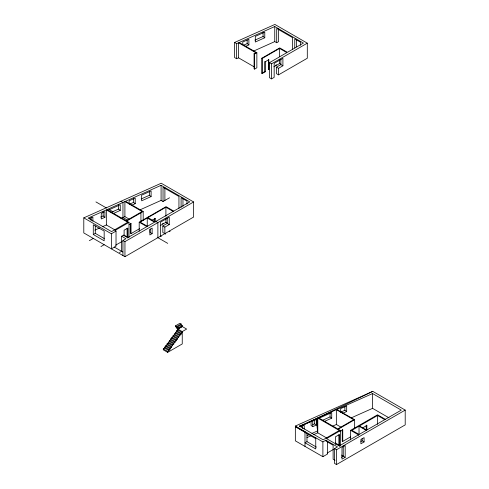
<?xml version="1.0" encoding="UTF-8"?>
<svg xmlns="http://www.w3.org/2000/svg" width="489" height="489" viewBox="0 0 489 489"><rect width="100%" height="100%" fill="white"/><g stroke="black" fill="none" stroke-linecap="round" stroke-linejoin="round"><path stroke-width="0.73" d="M157.88 237.685L157.88 222.605L155.844 221.431L155.196 221.804L147.922 217.605L165.905 207.22L173.198 211.431M165.624 234.103L164.854 233.656L164.854 227.116L169.243 224.579L169.243 217.104L160.496 222.159L160.496 236.175L161.266 236.615M268.822 59.689L268.43 59.462L268.43 69.481L268.822 69.707L268.822 59.689L265.215 61.767L265.215 71.791L262.232 73.515L261.841 73.289L261.841 58.209L262.232 58.435L279.567 48.429L286.854 52.635L269.506 62.641L269.506 77.714L271.542 78.888L271.542 63.815L307.3 43.166L307.3 58.246L278.516 74.866L276.487 73.692L276.487 67.146L280.882 64.615L282.905 65.789L278.516 68.319L278.516 74.866M282.905 65.789L282.905 58.313L274.158 63.362L274.158 77.378L271.542 78.888M176.7 327.447L176.706 326.505L181.089 323.969L179.915 323.29L175.539 325.821L175.527 326.774L177.874 328.131L177.868 329.073L182.263 326.542L186.639 329.066L182.244 331.603L176.7 328.4L176.7 327.447L181.083 324.916L181.089 323.969M178.375 327.832L178.375 328.779L182.263 326.548L182.263 325.595L177.886 328.125L177.868 330.026L176.694 330.705L176.694 331.652L181.071 334.176L181.071 333.229L176.694 330.705M338.865 434.837L338.865 445.522L339.525 445.907L340.54 445.32L340.54 430.522L326.524 438.615L339.225 445.95L358.455 434.843L358.455 435.399M341.334 457.294L343.247 456.188L343.247 445.925M261.841 58.209L279.72 47.891L287.398 52.323L303.424 43.081L274.751 26.528L239.164 42.5L256.859 52.714L256.859 67.794L254.592 69.102L254.078 68.808L254.078 53.735L255.82 52.726L238.565 42.769L236.615 43.649L234.579 42.47L234.579 57.549L236.615 58.723L238.565 57.843L254.537 67.066M254.078 53.735L254.592 54.028L256.859 52.714M253.534 51.125L274.751 41.602L276.695 42.726L278.559 41.651L278.559 28.9M261.841 73.289L264.824 71.565L265.215 71.791M275.325 65.502L276.585 64.774M273.877 66.791L279.567 63.503L280.784 64.206M93.289 234.506L104.169 240.79L104.169 231.077L93.289 224.793L93.289 234.506L95.288 233.357L95.288 225.881M89.346 240.692L93.289 238.418M143.198 220.557L143.198 211.511L126.73 221.016L129.004 222.385L129.004 237.458M139.872 209.915L161.089 200.398L163.033 201.517L169.536 197.764M129.004 222.385L114.982 230.478L116.027 231.083L116.027 246.156L111.364 248.852L111.364 233.773L83.796 217.862L83.796 232.935L124.952 256.694L193.638 217.037L193.638 201.963L161.217 183.241L83.796 217.862M111.364 233.773L116.027 231.083M129.157 224.64L131.034 223.559L131.034 233.608L130.52 233.314L130.52 223.265L131.034 223.559M139.2 231.236L139.2 222.189L166.058 206.682L173.736 211.12M147.244 217.996L140.123 222.104L147.397 226.303L154.524 222.195L147.244 217.996L147.244 226.285M100.936 246.566L104.169 244.696M121.639 251.322L121.639 236.248L123.515 235.166L127.77 237.623L146.865 226.615L139.2 222.189M152.158 220.215L155.16 218.479L155.16 222.061M131.034 233.608L139.609 228.656M122.941 255.539L122.941 240.46L125.942 238.73L121.639 236.248M155.844 221.431L189.763 201.878L161.089 185.319L125.502 201.297L143.198 211.511M115.63 245.178L122.158 241.413M122.941 240.46L124.952 241.621L193.638 201.963M162.293 223.931L163.546 223.204M160.215 225.582L165.905 222.299L167.727 223.351M164.854 233.656L162.825 232.483L162.825 225.942L167.22 223.406L169.243 224.579M152.146 233.626L149.866 234.94L149.866 229.439L152.146 228.125L152.146 233.626L150.111 232.446L150.111 229.011M119.457 252.538L120.685 251.823M175.514 332.331L179.891 334.861L179.891 335.809L175.514 333.284L175.514 332.331L176.694 331.652M174.292 333.987L178.668 336.518L178.668 337.465L174.292 334.941L174.292 333.987L175.514 333.284M173.1 335.625L177.476 338.156L177.476 339.103L173.1 336.579L173.1 335.625L174.292 334.941M171.859 337.294L176.236 339.818L176.236 340.766L171.859 338.241L171.859 337.294L173.1 336.579M170.594 338.969L174.97 341.499L174.97 342.447L170.594 339.922L170.594 338.969L171.859 338.241M181.071 333.229L182.244 332.551L177.868 330.026M169.432 340.589L173.809 343.119L173.809 344.067L169.432 341.536L169.432 340.589L170.594 339.922M179.891 334.861L181.071 334.176M168.259 342.221L172.635 344.745L172.635 345.692L168.259 343.168L168.259 342.221L169.432 341.536M178.668 336.518L179.891 335.809M167.091 343.84L171.468 346.365L171.468 347.312L167.091 344.788L167.091 343.84L168.259 343.168M177.476 338.156L178.668 337.465M165.863 345.503L170.233 348.027L170.233 348.975L165.863 346.45L165.863 345.503L167.091 344.788M176.236 339.818L177.476 339.103M164.701 347.117L169.078 349.647L169.078 350.595L164.701 348.07L164.701 347.117L165.863 346.45M174.97 341.499L176.236 340.766M182.244 331.603L182.244 343.944L167.672 352.355L163.295 349.831L163.295 348.877L164.701 348.07M173.809 343.119L174.97 342.447M172.635 344.745L173.809 344.067M171.468 346.365L172.635 345.692M170.233 348.027L171.468 347.312M169.078 349.647L170.233 348.975M163.295 348.877L167.672 351.408L169.078 350.595M295.344 426.047L322.887 441.903L325.845 440.192L337.471 446.903L334.525 448.609L334.525 463.407L336.505 464.55L405.204 424.886L405.204 410.094L372.771 391.365L295.344 426.047L295.344 440.84L322.887 456.695L327.551 454.006L327.551 441.512M305.002 432.166L295.344 426.604L304.989 432.172L305.002 431.61M306.97 433.523L306.97 441.634L304.989 442.783L315.747 448.963L315.747 437.796M315.723 438.651L304.989 432.453L304.989 446.408M354.647 428.596L354.647 419.715L338.235 429.189L340.54 430.522M339.867 431.598L342.752 429.935L342.752 441.378L342.269 441.102L342.269 429.654L342.752 429.935M350.619 439.935L350.619 430.32L377.539 414.806L385.344 419.317M359.03 426.188L351.903 430.308L359.109 434.464L366.237 430.351L359.03 426.188L359.03 434.33M384.764 419.654L377.563 415.491L359.421 425.968L366.622 430.124L401.273 410.124L372.581 393.553L336.897 409.47L354.647 419.715M363.101 427.637L366.848 425.473L366.848 429.874M342.752 441.378L350.68 436.799M338.865 445.522L339.299 445.271L335.375 443.01M327.159 453.046L333.516 449.379M334.525 448.609L336.505 449.752L405.204 410.094M360.937 441.506L362.153 440.803L364.091 441.922L364.091 437.624L360.9 439.464L360.9 443.767L364.091 441.922M345.185 457.307L341.994 459.147L341.994 447.423L345.185 445.577L345.185 457.307L343.247 456.188M175.527 325.827L176.706 326.505M372.771 391.365L300.643 426.188L299.494 426.151L323.137 439.807L339.299 430.473L317.709 418.009L299.494 426.151L300.656 426.475L304.213 424.874L304.225 429.073M299.494 426.151L300.643 425.632M245.496 46.418L248.883 44.896L248.883 39.254L242.782 41.993L242.782 44.811M264.775 37.769L255.307 42.017L255.307 36.375L264.775 32.121L264.775 37.769L263.064 36.498L263.064 32.262M106.351 209.891L88.154 218.057L111.553 231.597L127.751 222.244L106.351 209.891L106.351 224.964L115.422 230.203M124.903 201.56L106.975 209.61L126.223 220.722L142.158 211.523L124.903 201.56L124.903 216.639L129.377 219.219M89.212 218.699L92.886 217.055L92.886 221.285M108.118 210.215L120.282 204.757L120.282 210.398L113.521 213.43M104.933 217.287L101.266 218.938L101.266 213.29L104.933 211.645L104.933 217.287L103.155 215.967L103.155 211.737M131.834 205.209L135.221 203.687L135.221 198.045L129.12 200.79L129.12 203.607M151.113 196.56L141.645 200.808L141.645 195.166L151.113 190.918L151.113 196.56L149.402 195.288L149.402 191.761M94.897 230.111L99.615 227.99M102.311 226.78L106.351 224.964M120.869 218.449L124.903 216.639M312.856 424.623L314.635 423.822L316.297 425.063L312.74 426.659L311.071 425.424L311.071 421.231M322.63 420.247L330.051 416.921L331.725 418.168L324.299 421.487M340.876 412.074L344.873 410.283L346.683 411.524L342.691 413.309M307.092 435.583L309.855 434.342M311.927 433.413L317.459 430.937M234.579 42.47L274.879 24.45L307.3 43.166M243.754 45.129L247.153 43.613L248.883 44.896M254.934 40.129L263.064 36.498M100.703 217.061L103.155 215.967M111.082 212.422L118.527 209.096L120.282 210.398M129.414 204.225L133.491 202.403L135.221 203.687M141.272 198.925L149.402 195.288M336.353 409.684L318.363 417.716L337.752 428.914L353.706 419.703L336.353 409.684L336.353 424.483L340.851 427.08M300.643 426.188L317.709 418.572L317.709 418.016L316.304 419.483L312.74 421.078L312.74 426.659M319.574 418.016L331.725 412.588L331.725 418.168M306.921 437.637L311.566 435.552M313.669 434.623L317.709 432.808L326.872 438.095M332.893 426.023L336.353 424.483M351.31 417.838L372.581 408.352L389.042 417.857M269.506 62.641L271.542 63.815M265.215 61.767L264.824 61.541L264.824 71.565M155.16 218.479L154.768 218.253L154.768 221.835M120.917 201.266L122.953 202.44L122.953 217.513L127.55 220.172M140.416 212.526L140.93 212.819L140.93 221.865M148.179 217.006L148.57 217.232M169.243 231.12L170.099 231.615M95.93 201.914L106.468 208.002M109.102 209.524L113.057 211.804M157.195 237.287L167.733 243.369M123.839 235.062L126.431 236.56M114.359 247.122L122.867 252.031M366.848 425.473L366.237 425.118L366.237 430.253M181.083 324.916L182.263 325.595M350.619 430.32L358.455 434.843M341.536 455.076L343.412 456.158M334.983 460.265L333.119 459.189L333.119 445.228L325.845 441.029L325.845 440.192M276.487 67.146L278.516 68.319M162.825 225.942L164.854 227.116M95.288 233.357L104.236 238.534M306.97 441.634L316.438 447.111M317.709 432.808L317.709 418.572L317.716 432.814L316.304 419.483L316.304 425.063M377.563 415.491L377.563 424.373M372.581 393.553L372.581 408.352M362.153 438.651L362.153 440.803M346.683 411.524L346.683 405.943L340.692 408.615L340.692 412.105M344.873 406.793L344.873 410.283M340.063 445.467L340.063 446.304M339.525 445.907L339.525 434.458L335.423 436.83L335.423 444.458M336.505 449.752L336.505 464.55M330.051 412.734L330.051 416.921M322.887 441.903L322.887 456.695M314.635 419.635L314.635 423.822M302.569 425.045L302.569 428.535M300.637 45.3L300.637 42.298L294.757 38.9L294.757 47.916M296.621 40.08L296.621 46.84M292.605 49.658L292.605 37.659L276.695 28.472L276.695 42.726M280.875 59.383L280.882 64.615M279.567 48.429L279.567 56.718M279.567 59.737L279.567 63.503M274.751 26.528L274.751 41.602M262.232 58.435L262.232 73.515M254.592 54.028L254.592 69.102M247.153 40.08L247.153 43.613M238.565 42.769L238.565 57.843M236.615 43.649L236.615 58.723M186.975 204.096L186.975 201.089L181.095 197.697L181.095 207.458M182.959 198.124L182.959 206.382M178.943 208.455L178.943 196.45L163.033 187.269L163.033 201.517M167.672 351.408L167.672 352.355M167.22 218.173L167.22 223.406M165.905 207.22L165.905 216.266M165.905 218.528L165.905 222.299M164.897 187.69L164.897 200.441M161.089 185.319L161.089 200.398M133.491 198.173L133.491 202.403M127.837 238.131L127.837 228.051L124.114 230.203L124.114 235.961M127.091 228.345L127.091 237.703M124.952 241.621L124.952 256.694M118.527 204.86L118.527 209.096M91.088 217.697L91.088 220.631"/></g></svg>
